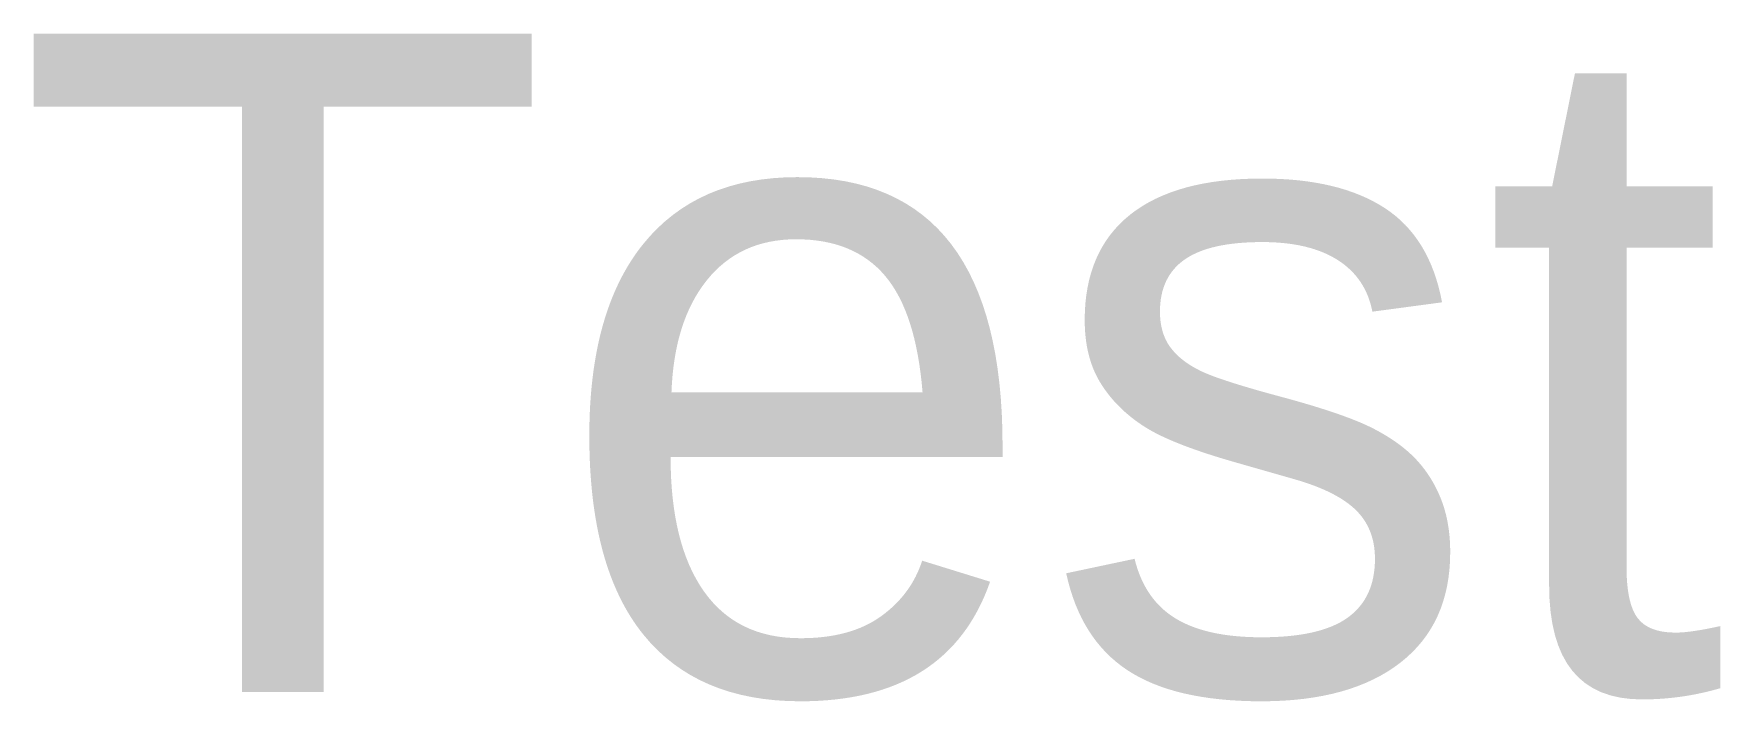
# Model space of a CAD drawing. Header units: metres. Extents: x -3.18 to 3.23, y -1.29 to 1.25.
import ezdxf
from ezdxf.enums import TextEntityAlignment as Align

# ---------------------------------------------------------------- set-up
doc = ezdxf.new("R2010")
doc.units = ezdxf.units.M

msp = doc.modelspace()

# ---------------------------------------------------------------- texts
msp.add_text('Test', height=2.5).set_placement((0, 0), align=Align.MIDDLE_CENTER)

doc.saveas('drawing.dxf')
